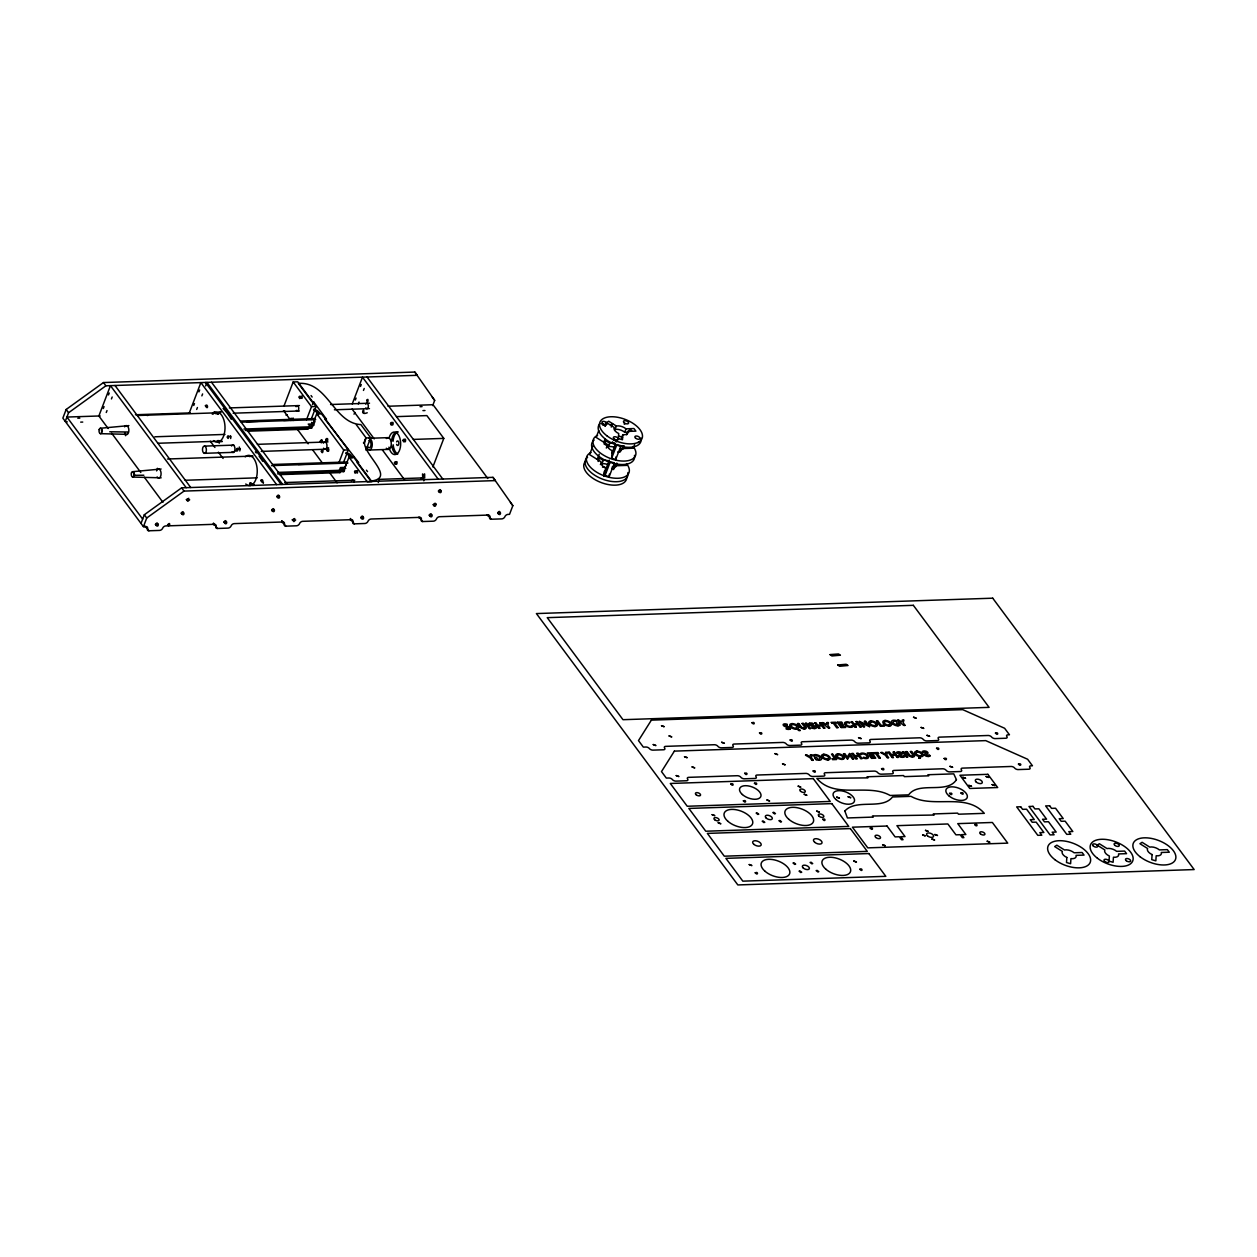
<?xml version="1.0" encoding="UTF-8"?>
<svg xmlns="http://www.w3.org/2000/svg" width="1257" height="1257" viewBox="0 0 1257 1257"><rect width="100%" height="100%" fill="white"/><g stroke="black" fill="none" stroke-linecap="round" stroke-linejoin="round"><path stroke-width="1.5" d="M379.017 479.388L378.263 482.515M423.703 475.193L424.583 473.858L424.709 476.513L422.541 473.952L422.666 476.607L423.562 475.256M238.846 449.377L239.49 448.105M801.73 872.217L799.845 870.865M816.123 870.582L817.961 872.028M818.794 871.651L816.94 870.3M604.036 474.706L604.256 471.328M605.073 475.492L610.321 461.743L614.422 462.922L609.158 476.686L605.073 475.492L605.56 467.887A7.401 3.834 20.9 0 1 601.05 461.822L589.58 454.625L592.864 446.031M609.158 476.686L609.331 474.156M611.64 458.302L616.888 444.538L620.989 445.732L615.726 459.481L611.64 458.302L612.128 450.697A7.401 3.834 20.9 0 1 607.618 444.632L596.148 437.42L598.772 430.554M615.726 459.481L615.899 456.951M606.534 422.635L608.718 421.236L616.37 426.029A7.401 3.834 20.9 0 1 625.986 428.826L633.968 428.543L635.885 431.135L627.903 431.402A7.401 3.834 20.9 0 1 622.796 434.686L622.466 439.761L618.365 438.567L618.695 433.508A7.401 3.834 20.9 0 1 614.186 427.427L606.534 422.635L605.167 426.139M920.391 758.191L919.873 755.74M292.08 420.451L293.07 417.984L293.604 420.498M229.67 436.792L230.282 435.708M756.133 813.075L757.971 814.52M781.524 821.748L779.749 820.381M918.773 758.081L918.993 756.51A4.635 2.404 20.9 0 1 914.766 752.032A4.635 2.404 20.9 0 1 921.632 752.692A4.635 2.404 20.9 0 1 921.381 756.73L920.627 755.708A2.97 1.54 20.9 0 0 921.428 753.886A2.97 1.54 20.9 0 0 918.019 752.189L917.264 751.167M811.959 755.017L811.409 757.688L813.232 760.155M887.316 752.472L886.766 755.143L888.589 757.61M828.457 722.696L827.86 725.368L829.699 727.834M903.814 720.167L903.217 722.822L905.056 725.305M810.388 754.907L809.979 756.745L806.915 755.033M826.87 722.602L826.462 724.441L823.398 722.712M885.745 752.377L885.337 754.216L882.273 752.487M764.822 822.345L763.062 820.931M772.819 812.509L774.658 813.97M812.729 863.575L810.969 862.161M775.49 813.609L773.652 812.226M795.665 864.109L793.89 862.726M810.074 862.428L811.912 863.889M65.27 421.394L68.569 412.736L105.887 385.805L417.245 375.309L414.826 372.056L103.467 382.552L66.165 409.468L62.85 418.141L143.424 526.683L146.001 526.604L148.907 530.784L159.56 530.423A2.718 1.807 -36.6 0 0 162.672 528.176A2.718 1.807 -36.6 0 1 165.783 525.929L214.46 524.295A2.718 1.807 -36.6 0 1 215.905 526.384A2.718 1.807 -36.6 0 0 217.367 528.474L228.004 528.113A2.718 1.807 -36.6 0 0 231.115 525.866A2.718 1.807 -36.6 0 1 234.226 523.619L282.904 521.985A2.718 1.807 -36.6 0 1 284.349 524.075A2.718 1.807 -36.6 0 0 285.81 526.164L296.448 525.803A2.718 1.807 -36.6 0 0 299.559 523.556A2.718 1.807 -36.6 0 1 302.67 521.325L351.347 519.675A2.718 1.807 -36.6 0 1 352.793 521.765A2.718 1.807 -36.6 0 0 354.254 523.855L364.907 523.493A2.718 1.807 -36.6 0 0 368.002 521.262A2.718 1.807 -36.6 0 1 371.114 519.015L419.791 517.365A2.718 1.807 -36.6 0 1 421.252 519.455A2.718 1.807 -36.6 0 0 422.698 521.545L433.351 521.184A2.718 1.807 -36.6 0 0 436.462 518.952A2.718 1.807 -36.6 0 1 439.573 516.706L488.235 515.071A2.718 1.807 -36.6 0 1 489.696 517.146A2.718 1.807 -36.6 0 0 491.141 519.235L501.794 518.89A2.718 1.807 -36.6 0 0 504.905 516.643A2.718 1.807 -36.6 0 1 508.017 514.396L509.525 514.349L512.84 505.675L492.98 477.346L181.621 487.842L144.319 514.757L141.004 523.431M143.424 526.683L146.723 518.025L184.041 491.094L495.384 480.598L492.98 477.346M189.288 412.94L200.869 382.615L276.603 484.636M205.598 385.978L206.949 382.411L282.684 484.432M284.066 405.807L293.18 381.971L297.736 381.814L316.073 406.514L311.092 419.539M306.519 419.697L311.5 406.671L293.18 381.971M312.459 404.691L313.574 401.8L312.05 401.847L298.349 383.401C327.794 381.17 333.655 423.2 360.885 424.599L370.689 437.797L365.96 450.163M335.493 463.22L343.318 462.953L348.299 449.927L321.305 413.569L316.733 413.726L311.217 428.197L309.002 425.212L313.559 425.055M313.244 425.903L315.036 421.205M352.259 403.921L362.487 377.163L438.222 479.2M338.762 463.11L343.727 450.085L316.733 413.726M344.654 468.233L347.058 461.979L272.643 464.477M348.975 457.139L367.295 481.824L371.868 481.682L353.531 456.982L348.975 457.139L343.444 471.611L341.228 468.625L345.785 468.468M364.106 443.25L366.133 437.955L356.328 424.74M432.707 405.587L434.686 400.386L414.826 372.056M432.895 466.944L443.8 438.394L426.877 415.596L396.458 416.633M605.293 426.107L606.612 422.682M597.232 459.418L599.196 454.264M603.8 442.228L605.104 438.787M598.096 461.46L599.4 458.019M604.664 444.271L605.968 440.83M611.232 427.066L612.536 423.625L610.368 425.023M606.314 448.058L607.618 444.632M601.914 463.864L603.234 460.423A7.401 3.834 20.9 0 1 608.797 460.973M603.894 443.784L608.482 446.659L609.802 443.234A7.401 3.834 20.9 0 1 615.364 443.768M616.37 426.029L615.05 429.47A7.401 3.834 20.9 0 1 624.682 432.251L627.872 432.157M604.083 473.873L609.331 460.109M611.97 453.227L615.254 444.632M616.401 441.914L617.14 439.981M603.926 476.403L605.23 472.962M621.477 438.127L622.796 434.686M624.682 432.251L625.986 428.826M613.463 469.238L614.783 465.797L626.756 465.389M620.031 452.033L621.335 448.608L633.324 448.199L634.628 444.758M626.599 434.843L627.903 431.402M615.537 466.52L616.841 463.079M622.105 449.315L623.409 445.874M628.673 432.125L629.977 428.684L631.894 431.261M758.788 814.206L756.965 812.792M762.182 821.214L764.02 822.659M134.625 475.052L134.169 473.355L134.2 475.319L143.832 475.225M778.869 820.648L780.707 822.109M792.994 863.009L794.848 864.47M799.043 871.148L800.882 872.609M77.793 418.22L79.819 418.141M80.699 422.132L82.742 422.069M283.124 411.29L284.663 410.772M286.046 415.203L287.256 414.653M420.027 406.671L422.053 406.608M422.933 410.599L424.976 410.52M109.233 393.017L108.495 394.949M194.474 403.544L193.735 405.477M197.428 407.519L196.689 409.452M361.262 384.516L360.523 386.449M364.216 388.492L363.477 390.424M809.257 723.341L809.995 723.042A4.195 2.168 20.9 0 1 810.576 722.995A4.352 2.263 20.9 0 1 813.122 723.451M1097.204 845.144L1099.356 843.761L1107.008 848.554A7.401 3.834 20.9 0 1 1116.64 851.35L1124.622 851.068L1126.539 853.66L1118.557 853.927A7.401 3.834 20.9 0 1 1113.435 857.211L1113.105 862.286L1109.051 861.108L1109.35 856.033A7.401 3.834 20.9 0 1 1104.84 849.952L1097.251 845.191M239.804 450.949L240.276 448.796M112.187 396.992L111.449 398.925M104.048 406.592L103.31 408.525M107.002 410.568L106.264 412.5M199.659 389.969L198.92 391.901M202.613 393.944L201.874 395.876M356.077 398.092L355.338 400.025M359.031 402.067L358.292 404M311.06 395.562L312.129 397.023M363.619 412.862C364.939 405.32 358.779 416.146 367.248 412.783M366.447 470.181L367.531 471.642M363.43 442.873L364.467 442.275M230.644 438.552L231.068 436.352M355.103 412.5L354.003 414.166M786.096 728.934A3.96 2.058 20.9 0 0 788.893 729.39L790.056 729.201M146.975 415.438L147.965 415.454M100.293 428.276L128.905 425.604M132.519 471.689L161.132 469.018M814.74 728.573L815.856 728.337A2.514 1.304 20.9 0 0 816.139 726.955A2.545 1.32 20.9 0 0 815.793 726.609A2.31 1.194 20.9 0 0 815.212 726.169L810.561 724.362L811.833 723.953A6.128 3.174 20.9 0 1 812.949 724.252L813.059 724.268M229.324 407.928L299.433 405.571M330.575 404.518L369.527 403.198M311.5 406.671L316.073 406.514M100.199 415.941L66.92 417.057L142.654 519.094M135.442 414.747L190.263 412.909M388.004 406.247L433.037 404.723L487.795 478.508M137.249 415.517L220.776 412.673A14.236 7.683 88.1 0 0 217.775 414.072M233.158 413.207L299.37 410.976M334.409 409.798L369.464 408.619M240.417 421.064L314.816 418.55L315.633 419.634L241.234 422.148M246.482 421.724L258.219 421.331M283.673 420.467L295.426 420.074M308.185 424.128L312.757 423.97M243.889 429.046L312.412 426.736M246.623 430.114L272.078 429.265M277.954 429.061L307.321 428.071M245.288 430.413L311.862 428.181M247.425 431.214L308.122 429.156M154.831 436.792L225.003 434.419M157.958 443.265L222.033 441.113A14.236 7.683 88.1 0 1 219.708 440.61M370.689 437.797L366.133 437.955C355.558 449.99 399.239 477.739 370.862 481.085L357.161 462.639L358.685 462.592L324.935 419.225L326.459 419.162L313.574 401.8M387.847 437.656L368.835 438.3A5.876 3.174 88.1 0 1 372.166 442.951A5.876 3.174 88.1 0 1 370.391 449.629A5.876 3.174 88.1 0 1 366.463 447.241M204.482 446.109L233.881 445.119M257.402 444.334L327.967 441.945M413.364 439.416L443.8 438.394M231.979 451.907A3.708 1.995 88.1 0 0 234.619 450.98L236.316 450.917M326.631 447.885L328.627 447.806M204.404 453.321A3.614 1.948 88.1 0 0 206.148 448.12A3.614 1.948 88.1 0 0 202.77 447.712A3.614 1.948 88.1 0 0 204.404 453.321L233.802 452.331M261.252 451.404L327.888 449.158M343.727 450.085L348.299 449.927M369.354 450.037L388.366 449.393M167.542 459.009L253.018 456.087A14.236 7.683 88.1 0 0 251.447 456.511M621.021 445.968L624.21 445.858M619.701 449.393L622.906 449.299M298.286 464.477L311.987 464.022M271.496 465.64L347.859 463.063L347.058 461.979M344.984 467.384L340.411 467.541L338.903 471.516L339.704 472.601M278.064 472.396L344.638 470.149M278.85 473.543L286.69 473.276M292.567 473.072L323.882 472.019M331.722 471.752L339.547 471.501M277.514 473.842L344.088 471.595M279.667 474.627L340.348 472.585M185.109 480.268L257.229 477.833M613.133 466.598L616.339 466.488M263.294 483.207L263.2 483.207A21.463 11.58 88.1 0 0 263.467 482.484M284.726 482.562L354.82 480.19M378.184 479.404L424.913 477.833M797.551 723.513L798.588 723.482M802.155 723.356L803.192 723.325M805.47 723.246L806.475 723.215M814.756 722.932L815.762 722.901M819.721 722.759L820.727 722.728M822.062 722.681L823.162 722.649M826.996 722.524L828.269 722.508M831.003 722.382L835.748 722.225M837.288 722.178L841.719 722.021M852.12 721.675L851.115 721.707L854.823 726.986M856.08 721.534L857.07 721.502M859.411 721.345L866.749 724.613L864.376 721.408M864.47 721.251L865.476 721.219M876.553 720.842L877.559 720.811M897.419 720.151L898.519 720.104M831.694 723.309L833.36 723.262L836.581 727.614M836.439 723.152L834.774 723.215L838.01 727.567M842.41 722.948L839.189 723.058L840.132 724.331L842.818 724.236M896.414 722.979L898.504 722.916M843.51 725.179L840.823 725.273L841.829 726.625L845.05 726.515M897.089 723.891L898.441 724.519A4.132 2.137 20.9 0 1 897.042 724.77A2.938 1.524 20.9 0 1 893.193 722.319A2.938 1.524 20.9 0 1 896.602 721.565M883.875 725.21L881.094 725.305L877.873 720.952M809.492 728.667L810.514 728.636M818.778 728.353L819.8 728.322M823.744 728.196L824.749 728.164M828.599 728.023L829.589 727.992M836.895 727.756L837.9 727.709M841.326 727.599L845.741 727.457M855.137 727.127L856.143 727.096M860.102 726.97L861.108 726.939M863.496 726.845L864.486 726.813M869.561 726.719L862.098 723.325L864.58 726.672M880.591 726.279L884.567 726.137M903.956 725.493L904.946 725.462M799.091 730.6L800.253 730.553M849.512 753.446L847.249 757.028L844.877 753.823M805.564 755.001L806.695 754.97M810.514 754.828L811.786 754.828M832.48 754.09L831.49 754.121L834.617 758.631L831.835 758.725M843.557 753.729L844.563 753.681M851.963 753.446L852.969 753.399M856.913 753.273L857.934 753.242M867.33 752.927L871.745 752.77M873.285 752.723L878.03 752.566M880.921 752.456L882.053 752.424M885.871 752.299L887.143 752.283M888.322 752.22L889.312 752.173M893.271 752.047L894.277 752.016M902.557 751.733L903.563 751.702M905.857 751.623L906.878 751.592M910.461 751.466L911.482 751.435M868.021 753.854L871.227 753.744L872.169 755.017L869.498 755.111L869.875 755.897M873.976 753.65L875.642 753.587L878.863 757.94M878.722 753.493L877.072 753.54L880.293 757.892M814.599 757.5L816.689 757.437M870.19 756.038L872.877 755.96L873.882 757.311L870.661 757.421M817.349 758.332L817.019 759.024A4.132 2.137 20.9 0 0 818.668 759.165A2.938 1.524 20.9 0 0 818.794 756.588A2.938 1.524 20.9 0 0 814.442 756.086M812.148 760.344L813.138 760.312M832.527 759.652L836.518 759.527M847.642 759.228L849.826 755.504L852.293 758.835M852.607 758.977L853.597 758.945M855.986 758.867L856.991 758.835M860.951 758.694L861.956 758.662M871.352 758.348L875.768 758.191L872.059 752.912M879.193 758.081L880.199 758.05M887.505 757.798L888.495 757.767M892.344 757.641L893.35 757.61M897.294 757.468L898.315 757.437L894.591 752.157M906.58 757.154L907.601 757.123M920.281 758.27L918.993 758.301M928.263 756.51L926.865 756.353A2.514 1.304 20.9 0 1 924.351 754.656M109.752 431.78L128.245 432.015M100.387 433.665L127.036 434.341M132.614 477.079L161.147 477.817M787.212 725.132L787.243 725.148A6.128 3.174 20.9 0 0 786.018 724.818L784.745 725.226L789.412 727.049A2.31 1.194 20.9 0 1 789.993 727.473A2.514 1.304 20.9 0 1 790.04 729.186M923.455 752.299L922.497 751.78M897.687 753.179L896.681 752.644M903.626 719.962L902.353 719.978L901.803 721.895L898.755 720.167M929.174 755.048L930.149 755.63M903.374 755.928L904.349 756.494M618.538 436.038L622.624 437.216M812.069 727.269L812.116 727.284A5.908 3.064 20.9 0 0 813.279 727.599L814.662 727.175L810.246 725.399A2.325 1.21 20.9 0 1 809.524 724.88A2.577 1.336 20.9 0 1 809.257 723.246M786.269 728.133L786.316 728.149A5.908 3.064 20.9 0 0 787.479 728.479L788.862 728.039L784.447 726.279A2.325 1.21 20.9 0 1 783.708 725.76A2.577 1.336 20.9 0 1 783.425 725.43A2.388 1.241 20.9 0 1 783.441 724.205L784.195 723.922A4.195 2.168 20.9 0 1 784.761 723.859A4.352 2.263 20.9 0 1 787.322 724.315M851.822 725.823L852.859 726.31M860.197 754.043L861.218 754.514M813.122 755.63L814.175 756.117M880.921 752.692L885.352 755.19L887.175 757.657M897.404 720.371L903.642 725.352M822.047 722.916L828.284 727.882M798.871 730.521L795.807 728.164A2.97 1.54 20.9 0 0 796.624 726.326A2.97 1.54 20.9 0 0 793.198 724.629L792.444 723.623M601.396 423.672L603.941 425.275M605.214 440.343L609.802 443.234M598.646 457.548L603.234 460.423M800.316 730.364L797.755 728.84A4.761 2.467 20.9 0 0 798.195 726.483A4.635 2.404 20.9 0 0 792.397 723.623A4.635 2.404 20.9 0 0 790.056 726.295A4.635 2.404 20.9 0 0 795.807 729.201L795.053 728.18A2.97 1.54 20.9 0 1 791.611 726.499A2.97 1.54 20.9 0 1 792.413 724.66L791.674 723.639M805.533 755.221L809.995 757.735L811.818 760.202M898.802 723.058L900.279 725.038A6.018 3.111 20.9 0 1 897.938 725.713M916.51 751.199L917.264 752.22A2.97 1.54 20.9 0 0 916.432 754.043A2.97 1.54 20.9 0 0 919.857 755.74M911.796 751.576L914.2 754.797A3.551 1.838 20.9 0 1 913.132 757.013L912.362 755.976A1.917 0.99 20.9 0 0 912.692 754.797L910.367 751.623M885.619 720.481L886.389 721.502A2.97 1.54 20.9 0 1 889.705 723.184A2.97 1.54 20.9 0 1 888.982 725.006L889.736 726.027M884.849 720.497L885.604 721.502A2.97 1.54 20.9 0 0 884.708 723.356A2.97 1.54 20.9 0 0 888.228 725.053L888.982 726.059M907.193 751.733L909.549 754.907A1.917 0.99 20.9 0 0 911.608 756.038L912.362 757.028A3.551 1.838 20.9 0 1 908.135 755.001L905.747 751.78M903.877 751.843L907.695 756.965M902.463 751.89L906.266 757.013M876.459 720.999L880.261 726.137M871.352 720.952L872.107 721.974A2.97 1.54 20.9 0 1 875.532 723.671A2.97 1.54 20.9 0 1 874.715 725.509L875.469 726.515M870.582 720.984L871.337 722.005A2.97 1.54 20.9 0 0 870.52 723.843A2.97 1.54 20.9 0 0 873.945 725.525L874.715 726.546M893.177 752.205L894.701 754.247L891.15 754.373L889.626 752.315M896.979 757.327L895.393 755.19L891.857 755.316L893.444 757.452M865.79 721.361L869.655 726.577M888.212 752.362L892.03 757.5M859.301 721.487L863.182 726.719M857.384 721.644L861.202 726.782M855.986 721.691L857.51 723.749L853.959 723.859L852.435 721.817M859.788 726.829L858.201 724.692L854.666 724.802L856.253 726.939M837.193 722.319L840.996 727.457M858.248 753.383L862.051 758.505M856.818 753.43L858.342 755.473L854.807 755.598L853.283 753.54M860.621 758.552L859.034 756.415L855.498 756.541L857.085 758.678M851.869 753.587L855.671 758.725M849.826 753.572L853.692 758.788M821.041 722.869L824.843 728.007M843.463 753.87L847.344 759.087M819.627 722.916L821.151 724.975L817.616 725.085L816.092 723.042M823.429 728.054L821.842 725.918L818.307 726.027L819.894 728.164M838.356 753.823L839.11 754.844A2.97 1.54 20.9 0 1 842.52 756.541A2.97 1.54 20.9 0 1 841.734 758.38L842.473 759.385M837.602 753.854L838.356 754.876A2.97 1.54 20.9 0 0 837.523 756.714A2.97 1.54 20.9 0 0 840.949 758.395L841.719 759.417M814.662 723.089L818.464 728.212M832.794 754.231L836.612 759.369M806.79 723.356L810.608 728.479M805.376 723.404L809.178 728.526M803.506 723.466L805.894 726.687A3.551 1.838 20.9 0 1 804.496 728.919A3.551 1.838 20.9 0 1 799.923 726.892M802.06 723.513L804.417 726.687A1.917 0.99 20.9 0 1 804.087 727.897L804.826 728.887M824.073 754.31L824.828 755.316A2.97 1.54 20.9 0 1 828.347 757.013A2.97 1.54 20.9 0 1 827.452 758.867L828.206 759.872M823.319 754.341L824.089 755.363A2.97 1.54 20.9 0 0 823.351 757.185A2.97 1.54 20.9 0 0 826.666 758.867L827.436 759.888M804.056 728.919L803.302 727.897A1.917 0.99 20.9 0 1 801.18 726.782M798.902 723.623L801.243 726.782M797.457 723.671L799.845 726.892M814.505 757.657L815.982 759.637M432.267 397.133L434.686 400.386M510.421 502.423L512.84 505.675M488.077 514.977L489.696 517.146M491.141 519.235L488.737 515.983A2.718 1.807 -36.6 0 1 487.135 514.694M367.044 377.006L442.778 479.043M352.07 409.059L374.209 438.882M382.364 449.88L404.503 479.703M419.634 517.287L421.252 519.455M422.698 521.545L420.278 518.293A2.718 1.807 -36.6 0 1 418.707 517.193M314.061 409.028L318.367 414.826M346.288 452.441L350.593 458.239M311.579 422.399L313.684 425.227M306.677 428.103L307.478 429.187M283.831 411.039L290.776 420.404M297.72 429.768L308.154 443.8M312.789 450.053L322.043 462.529M329.004 471.894L337.096 482.814M354.254 523.855L350.389 518.513A2.718 1.807 -36.6 0 0 351.834 520.602M211.522 382.254L287.256 484.291M205.441 382.458L281.175 484.495M281.929 520.822L285.81 526.164M210.265 441.191L214.916 447.476M218.419 452.19L223.086 458.459M115.016 385.506L190.75 487.543M213.486 523.132L217.367 528.474M186.177 487.685L110.443 385.663L98.863 415.988L108.181 428.543M103.467 382.552L105.887 385.805M181.621 487.842L184.041 491.094M111.684 433.256L140.815 472.491M144.304 477.204L162.954 502.329M66.165 409.468L68.569 412.736M144.319 514.757L146.723 518.025M290.933 420.467L291.105 418.188L292.221 419.131M898.032 725.855A4.714 2.451 20.9 0 1 891.449 722.131A4.714 2.451 20.9 0 1 897.011 720.827M853.032 726.53A4.604 2.388 20.9 0 1 847.564 726.625A4.604 2.388 20.9 0 1 844.657 722.775A4.604 2.388 20.9 0 1 849.952 722.445M851.555 725.839A3.017 1.571 20.9 0 1 847.941 725.823A3.017 1.571 20.9 0 1 846.118 723.309A3.017 1.571 20.9 0 1 849.559 723.105M814.709 728.526A3.96 2.058 20.9 0 1 811.896 728.07M930.227 755.834A3.96 2.058 20.9 0 1 928.232 756.463M924.414 754.703A2.31 1.194 20.9 0 1 924.351 754.263L926.346 752.566L924.351 751.922A6.128 3.174 20.9 0 0 923.706 752.267M922.371 751.529A4.352 2.263 20.9 0 1 924.162 750.932A4.195 2.168 20.9 0 1 924.775 750.948L925.906 751.167A2.388 1.241 20.9 0 1 927.697 752.33A2.577 1.336 20.9 0 1 927.902 752.66A2.325 1.21 20.9 0 1 927.965 753.194L926.11 754.844L928.247 755.488A5.908 3.064 20.9 0 0 928.892 755.111M904.427 756.698A3.96 2.058 20.9 0 1 902.432 757.327L901.065 757.233A2.514 1.304 20.9 0 1 898.551 755.52A2.31 1.194 20.9 0 1 898.551 755.127L900.546 753.509L898.645 752.754A6.128 3.174 20.9 0 0 897.891 753.147M896.571 752.393A4.352 2.263 20.9 0 1 898.362 751.812A4.195 2.168 20.9 0 1 898.975 751.812L900.091 752.032A2.388 1.241 20.9 0 1 901.898 753.194A2.577 1.336 20.9 0 1 902.086 753.524A2.325 1.21 20.9 0 1 902.149 754.074L900.311 755.708L902.447 756.353A5.908 3.064 20.9 0 0 903.092 755.976M860.102 753.87A4.604 2.388 20.9 0 1 865.617 753.839A4.604 2.388 20.9 0 1 868.43 757.688A4.604 2.388 20.9 0 1 863.072 757.94M861.438 754.467A3.017 1.571 20.9 0 1 865.005 754.436A3.017 1.571 20.9 0 1 866.906 756.95A3.017 1.571 20.9 0 1 863.496 757.201M812.996 755.426A4.714 2.451 20.9 0 1 820.192 756.305A4.714 2.451 20.9 0 1 819.297 760.265M819.203 760.139A6.018 3.111 20.9 0 1 816.186 759.762M146.503 527.516A2.718 1.807 -36.6 0 1 144.901 526.023M283.391 522.912A2.718 1.807 -36.6 0 1 281.867 521.011M214.947 525.222A2.718 1.807 -36.6 0 1 213.376 523.525M146.001 526.604A2.718 1.807 -36.6 0 1 147.462 528.694A2.718 1.807 -36.6 0 0 148.907 530.784M67.234 421.928A2.718 1.807 -36.6 0 1 66.967 421.645M323.442 443.171A3.708 1.995 88.1 0 1 326.301 442.983A3.708 1.995 88.1 0 1 326.443 448.309A3.708 1.995 88.1 0 1 323.568 448.168M296.086 406.718A2.718 1.461 88.1 0 1 298.145 406.231A2.718 1.461 88.1 0 1 298.443 410.096A2.718 1.461 88.1 0 1 296.353 410.348M351.473 481.038A2.891 1.556 88.1 0 1 354.128 481.981M388.994 438.284A11.297 6.096 88.1 0 1 398.359 434.781A11.297 6.096 88.1 0 1 398.249 452.614A11.297 6.096 88.1 0 1 388.932 447.146M397.778 454.044A11.297 6.096 88.1 0 1 393.142 444.742M393.08 441.27A11.297 6.096 88.1 0 1 398.013 431.968M365.74 404.173A2.718 1.461 88.1 0 1 367.845 404.047A2.718 1.461 88.1 0 1 367.94 407.928A2.718 1.461 88.1 0 1 365.834 407.834M421.064 478.681A2.891 1.556 88.1 0 1 422.808 477.959A2.891 1.556 88.1 0 1 423.829 480.818M253.348 484.856A15.131 8.171 88.1 0 1 251.164 483.128M221.923 441.757A15.131 8.171 88.1 0 1 220.352 440.971M218.357 413.93A15.131 8.171 88.1 0 1 220.604 412.155M215.591 413.694A2.718 1.461 88.1 0 1 214.507 411.746M253.458 485.406A15.131 8.171 88.1 0 1 249.64 483.175M249.766 456.684A15.131 8.171 88.1 0 1 250.52 456.087M245.209 456.841A15.131 8.171 88.1 0 1 257.245 470.558A15.131 8.171 88.1 0 1 245.759 484.008M220.399 441.82A15.131 8.171 88.1 0 1 218.09 440.437M216.833 413.993A15.131 8.171 88.1 0 1 220.745 411.777M212.276 414.15A15.131 8.171 88.1 0 1 224.987 426.39A15.131 8.171 88.1 0 1 213.533 440.594M231.539 446.031A3.708 1.995 88.1 0 1 234.242 446.015A3.708 1.995 88.1 0 1 234.619 450.98M239.286 446.989A3.708 1.995 88.1 0 1 239.506 449.22M124.647 426.846A4.525 2.435 88.1 0 1 128.151 427.066A4.525 2.435 88.1 0 1 128.088 433.539A4.525 2.435 88.1 0 1 124.584 432.927M156.591 470.904A4.525 2.435 88.1 0 1 160.032 469.914A4.525 2.435 88.1 0 1 160.613 476.356A4.525 2.435 88.1 0 1 157.141 476.937M396.866 454.343A11.297 6.096 88.1 0 1 391.76 445.936M391.555 441.333A11.297 6.096 88.1 0 1 397.746 431.937M396.599 441.851A2.263 1.226 88.1 0 1 398.422 441.584A2.263 1.226 88.1 0 1 398.422 444.962A2.263 1.226 88.1 0 1 396.599 444.381M386.339 438.52A5.876 3.174 88.1 0 1 390.487 439.856A5.876 3.174 88.1 0 1 390.487 447.618A5.876 3.174 88.1 0 1 386.308 448.215M219.315 443.171A72.293 38.998 88.1 0 1 217.43 440.908M213.36 413.946A21.463 11.58 88.1 0 1 214.256 411.903M223.102 408.509A72.293 38.998 88.1 0 1 231.304 419.257M125.559 435.692A14.236 7.683 88.1 0 1 124.977 432.817M313.653 409.829A14.016 7.558 88.1 0 1 318.555 413.914M313.559 409.876A14.016 7.558 88.1 0 1 320.079 413.852M368.93 440.563A3.614 1.948 88.1 0 1 370.956 445.402A3.614 1.948 88.1 0 1 367.845 446.848M250.583 485.485A72.293 38.998 88.1 0 1 249.656 484.322M252.107 485.422A72.293 38.998 88.1 0 1 250.269 483.081M255.328 451.939A72.293 38.998 88.1 0 1 256.302 452.944M259.146 456.244A72.293 38.998 88.1 0 1 262.697 461.303M254.26 484.526A14.236 7.683 88.1 0 1 250.52 483.049M157.204 469.254A14.236 7.683 88.1 0 1 157.345 468.295M345.879 453.243A14.016 7.558 88.1 0 1 351.159 458.067M346.319 453.196A14.016 7.558 88.1 0 1 352.683 458.004M641.054 438.127A22.595 11.706 20.9 0 1 616.637 445.104A22.595 11.706 20.9 0 1 599.825 423.688M615.302 443.391A2.718 1.398 20.9 0 1 612.316 441.835M614.092 440.201A2.718 1.398 20.9 0 1 615.411 440.61M638.666 442.024A2.718 1.398 20.9 0 1 637.912 442.605M624.195 424.128A2.718 1.398 20.9 0 1 624.713 424.238M602.794 424.866A2.718 1.398 20.9 0 1 604.57 425.542M634.486 455.333A22.595 11.706 20.9 0 1 609.048 461.932A22.595 11.706 20.9 0 1 594.137 440.044M633.104 446.424A22.595 11.706 20.9 0 1 627.369 460.8A22.595 11.706 20.9 0 1 598.992 451.923A22.595 11.706 20.9 0 1 597.609 435.315M621.335 448.608A7.401 3.834 20.9 0 1 617.721 451.954M608.482 446.659A7.401 3.834 20.9 0 1 615.192 447.665M627.919 472.522A22.595 11.706 20.9 0 1 602.48 479.121A22.595 11.706 20.9 0 1 587.569 457.249M626.536 463.629A22.595 11.706 20.9 0 1 620.801 478.006A22.595 11.706 20.9 0 1 592.424 469.128A22.595 11.706 20.9 0 1 591.041 452.52M605.89 471.972A7.401 3.834 20.9 0 1 605.183 471.721M600.375 464.54A7.401 3.834 20.9 0 1 607.901 464.556M612.065 467.133A7.401 3.834 20.9 0 1 613.542 469.584M614.783 465.797A7.401 3.834 20.9 0 1 611.593 469.128M626.615 475.963A22.595 11.706 20.9 0 1 601.176 482.562A22.595 11.706 20.9 0 1 586.265 460.69M604.586 475.413A7.401 3.834 20.9 0 1 603.863 475.162M602.512 467.133A7.401 3.834 20.9 0 1 607.304 468.295M227.328 437.075C228.915 441.82 228.868 432.377 227.328 437.075M101.471 430.805C102.65 434.042 102.555 427.757 101.487 430.711M236.52 449.425C237.919 454.421 238.814 445.308 236.536 449.283M155.428 524.452C158.052 527.406 158.508 520.021 155.444 524.358M156.151 525.426C158.681 528.443 159.388 520.885 156.167 525.316M167.558 525.033C170.088 528.05 170.748 520.508 167.574 524.923M181.212 513.186C183.993 516.108 184.072 508.661 181.212 513.186M181.888 514.097C184.622 517.004 184.748 509.745 181.904 513.987M186.397 499.61L189.65 499.799L187.812 501.307L187.026 500.396L188.786 498.322L186.397 499.61M223.872 522.142C226.763 525.002 226.669 517.633 223.872 522.142M224.594 523.116C227.187 526.102 227.69 518.622 224.61 523.006M271.638 510.138C274.262 513.092 274.686 505.691 271.638 510.028M272.313 511.049C275.142 513.94 275.157 506.54 272.313 511.049M276.823 496.562C279.478 499.485 279.792 492.178 276.823 496.452M277.498 497.473C280.264 500.412 280.421 492.917 277.498 497.473M292.315 519.848L295.631 519.989L293.887 521.608L293.085 520.602L294.719 518.56L292.315 519.848M360.775 517.538C363.54 520.461 363.666 513.013 360.775 517.538M361.482 518.497C364.341 521.404 364.263 514.003 361.482 518.497M429.218 515.229C431.842 518.183 432.298 510.798 429.234 515.119M429.925 516.187C432.549 519.141 433.225 511.63 429.941 516.093M433.241 504.685C436.148 510.043 437.357 499.705 433.241 504.685M438.426 491.11C441.081 494.048 441.443 486.695 438.442 491M439.102 492.021C441.851 494.897 442.134 487.543 439.117 491.911M497.662 512.919C500.553 515.779 500.459 508.394 497.662 512.919M498.385 513.893C501.103 516.863 501.307 509.305 498.385 513.893M205.394 405.822C208.395 411.259 208.096 402.696 205.41 405.681M260.78 480.457C263.907 486.019 263.31 476.984 260.78 480.457M299.166 397.071C300.093 401.439 300.486 395.232 301.963 396.096C302.843 402.397 299.952 393.551 299.166 397.071M320.331 441.128C321.541 446.172 322.483 437.075 320.331 441.128M320.975 441.113C322.311 446.141 323.033 436.776 320.975 441.113M321.336 451.247C322.876 456.134 324.117 446.455 321.336 451.247M325.752 439.699C327.213 444.727 327.621 435.331 325.752 439.699M326.396 439.667C327.637 444.695 328.58 435.488 326.396 439.667M326.773 449.817C328.108 454.531 327.778 447.099 328.8 449.158C328.564 455.254 327.417 446.125 326.773 449.817M354.568 471.689C355.511 476.183 355.888 469.568 357.412 470.809C358.072 477.079 355.354 468.091 354.568 471.689M366.745 400.386C367.861 405.398 368.992 396.521 366.745 400.386M390.534 423.499C391.681 428.511 392.812 419.539 390.55 423.358M391.823 423.468C393.095 428.496 393.96 419.272 391.823 423.468M394.478 462.717C395.672 467.761 396.678 458.648 394.478 462.717M395.766 462.67C396.945 467.714 397.966 458.601 395.766 462.67M403.026 440.327C404.298 445.355 405.163 436.148 403.026 440.327M404.314 440.28C405.618 445.339 406.341 436.069 404.314 440.28M968.754 785.389L971.488 786.285L968.754 785.389M986.132 776.559L988.882 777.455L986.148 776.496M1066.832 857.463L1066.502 862.522L1070.603 863.716L1070.933 858.641A7.401 3.834 20.9 0 0 1076.055 855.357L1084.037 855.09L1082.12 852.513L1074.122 852.78A7.401 3.834 20.9 0 0 1064.506 849.983L1056.854 845.191L1054.67 846.589L1062.322 851.382A7.401 3.834 20.9 0 0 1066.832 857.463M1152.088 854.587L1151.758 859.647L1155.843 860.841L1156.173 855.766A7.401 3.834 20.9 0 0 1161.295 852.482L1169.277 852.215L1167.36 849.638L1159.378 849.905A7.401 3.834 20.9 0 0 1149.746 847.108L1142.094 842.316L1139.926 843.714L1147.578 848.506A7.401 3.834 20.9 0 0 1152.088 854.587M653.231 744.631L655.95 745.574L653.279 744.474M661.512 725.76L664.246 726.719L661.543 725.682M669.085 735.973L671.819 736.916L669.117 735.895M676.219 775.616L678.953 776.559L676.25 775.538M684.515 756.745L687.249 757.704L684.546 756.683M692.088 766.959L694.822 767.917L692.12 766.88M712.138 814.693L714.856 815.652L712.153 814.63M721.675 742.321L724.393 743.28L721.691 742.243M718.171 822.832L720.905 823.791L718.234 822.691M730.883 784.022C733.35 787.652 734.387 782.31 730.883 784.022M744.663 773.306C746.941 776.889 748.559 771.719 744.663 773.306M743.374 800.85C745.92 804.496 746.799 799.106 743.374 800.85M751.937 722.712C754.577 726.31 755.52 720.984 751.937 722.712M754.451 783.237C757.075 786.882 757.908 781.461 754.451 783.237M749.203 864.627L751.922 865.586L749.251 864.486M759.511 732.925C761.663 736.508 763.455 731.354 759.511 732.925M755.237 872.767C757.861 876.412 758.694 870.991 755.237 872.767M766.943 800.049L769.661 801.008L767.006 799.908M774.941 753.697L777.674 754.656L775.003 753.556M782.514 763.91L785.248 764.869L782.577 763.753M790.119 740.012C792.978 743.657 793.261 738.173 790.119 740.012M798.179 786.206L800.898 787.165L798.195 786.128M804.213 794.345L806.947 795.304L804.276 794.204M813.122 770.997C815.636 774.626 816.579 769.268 813.122 770.997M816.704 811.174L819.423 812.132L816.72 811.095M830.044 654.646L831.945 655.965L840.399 655.196L838.498 653.97L830.06 654.567M822.754 819.313C825.268 822.958 826.21 817.584 822.754 819.313M837.696 664.969L839.597 666.273L848.051 665.503L846.15 664.277L837.696 664.969M836.722 797.189L839.44 798.148L836.738 797.111M848.129 796.812L850.848 797.755L848.145 796.734M858.562 737.702L861.281 738.66L858.578 737.623M853.77 861.108L856.488 862.066L853.817 860.966M859.819 869.247C862.585 872.892 862.931 867.424 859.819 869.247M870.237 828.143C872.861 831.773 873.694 826.399 870.237 828.143M881.566 768.687C884.19 772.285 885.132 766.959 881.566 768.687M882.603 844.814L885.321 845.772L882.665 844.673M913.556 717.276L916.274 718.218L913.572 717.197M921.13 727.473L923.848 728.432L921.145 727.394M927.006 735.392L929.724 736.351L927.069 735.251M922.638 834.947L925.356 835.905L922.654 834.868M925.498 830.406L928.216 831.364L925.513 830.327M936.559 748.261C939.12 751.875 940.079 746.532 936.559 748.261M931.94 839.079L934.674 840.037L931.971 839.016M934.815 834.538L937.533 835.496L934.831 834.459M944.133 758.458C946.411 762.041 948.029 756.871 944.133 758.458M950.009 766.377L952.727 767.336L950.025 766.314M949.554 793.387C951.848 796.985 953.419 791.769 949.554 793.387M960.961 793.01C963.852 796.639 964.04 791.156 960.961 793.01M974.803 824.623C977.066 828.237 978.543 822.989 974.803 824.623M987.169 841.294L989.903 842.253L987.232 841.153M995.45 733.082C998.058 736.712 998.938 731.323 995.45 733.082M1018.453 764.067C1020.684 767.65 1022.412 762.528 1018.453 764.067M844.83 811.016L847.422 817.961L873.285 817.081L872.468 815.997L934.124 815.039L933.307 813.955L957.645 813.122L958.462 814.206L984.31 813.342C965.785 792.13 933.432 809.021 911.011 796.341L892.517 796.969C882.147 810.419 856.394 798.258 844.83 811.016M956.436 779.701C946.914 794.565 918.726 780.864 908.654 794.848L890.16 795.477C867.739 782.797 835.402 799.688 816.861 778.476L867.864 777.863L867.063 776.779L903.563 775.553L904.364 776.637L928.703 775.82L927.902 774.736L953.749 773.856L956.436 779.701M962.783 777.313L965.517 778.256L962.783 777.313M992.119 784.572L994.837 785.515L992.119 784.572M433.932 505.487L435.865 504.088L433.869 505.471M651.377 720.135L638.493 740.593L643.333 747.114L645.909 747.019A2.718 1.398 20.9 0 1 649.413 748.575A2.718 1.398 20.9 0 0 652.902 750.13L663.539 749.769A2.718 1.398 20.9 0 0 664.623 748.072A2.718 1.398 20.9 0 1 665.691 746.359L714.369 744.725A2.718 1.398 20.9 0 1 717.857 746.265A2.718 1.398 20.9 0 0 721.345 747.821L731.998 747.459A2.718 1.398 20.9 0 0 733.067 745.762A2.718 1.398 20.9 0 1 734.135 744.05L782.812 742.416A2.718 1.398 20.9 0 1 786.301 743.971A2.718 1.398 20.9 0 0 789.789 745.511L800.442 745.15A2.718 1.398 20.9 0 0 801.51 743.453A2.718 1.398 20.9 0 1 802.579 741.74L851.256 740.106A2.718 1.398 20.9 0 1 854.744 741.661A2.718 1.398 20.9 0 0 858.232 743.201L868.886 742.856A2.718 1.398 20.9 0 0 869.954 741.143A2.718 1.398 20.9 0 1 871.022 739.446L919.7 737.796A2.718 1.398 20.9 0 1 923.188 739.352A2.718 1.398 20.9 0 0 926.676 740.907L937.329 740.546A2.718 1.398 20.9 0 0 938.398 738.833A2.718 1.398 20.9 0 1 939.482 737.136L988.143 735.486A2.718 1.398 20.9 0 1 991.632 737.042A2.718 1.398 20.9 0 0 995.135 738.597L1005.773 738.236A2.718 1.398 20.9 0 0 1006.857 736.523A2.718 1.398 20.9 0 1 1007.925 734.826L1009.45 734.779L1004.61 728.259L962.721 709.639L651.377 720.135M674.38 751.12L661.496 771.594L666.336 778.099L668.913 778.004A2.718 1.398 20.9 0 1 672.401 779.56A2.718 1.398 20.9 0 0 675.905 781.116L686.542 780.754A2.718 1.398 20.9 0 0 687.61 779.057A2.718 1.398 20.9 0 1 688.695 777.345L737.356 775.71A2.718 1.398 20.9 0 1 740.86 777.25A2.718 1.398 20.9 0 0 744.348 778.806L754.986 778.444A2.718 1.398 20.9 0 0 756.07 776.747A2.718 1.398 20.9 0 1 757.138 775.035L805.816 773.401A2.718 1.398 20.9 0 1 809.304 774.956A2.718 1.398 20.9 0 0 812.792 776.496L823.445 776.135A2.718 1.398 20.9 0 0 824.513 774.438A2.718 1.398 20.9 0 1 825.582 772.725L874.259 771.091A2.718 1.398 20.9 0 1 877.747 772.646A2.718 1.398 20.9 0 0 881.236 774.186L891.889 773.841A2.718 1.398 20.9 0 0 892.957 772.128A2.718 1.398 20.9 0 1 894.026 770.431L942.703 768.781A2.718 1.398 20.9 0 1 946.191 770.337A2.718 1.398 20.9 0 0 949.679 771.892L960.332 771.531A2.718 1.398 20.9 0 0 961.401 769.818A2.718 1.398 20.9 0 1 962.469 768.121L1011.147 766.471A2.718 1.398 20.9 0 1 1014.635 768.027A2.718 1.398 20.9 0 0 1018.123 769.583L1028.776 769.221A2.718 1.398 20.9 0 0 1029.844 767.508A2.718 1.398 20.9 0 1 1030.929 765.812L1032.437 765.764L1027.613 759.244L985.724 740.624L674.38 751.12M992.731 598.191L536.409 613.573L737.843 884.944L1194.15 869.561L992.731 598.191M913.352 605.324L547.251 617.658L622.985 719.695L989.086 707.361L913.352 605.324M813.295 778.649L670.311 783.472L687.233 806.256L830.217 801.447L813.295 778.649M987.876 774.328L959.955 775.255L969.76 788.469L997.681 787.526L987.876 774.328M831.82 803.616L688.852 808.44L705.774 831.223L848.742 826.415L831.82 803.616M1020.684 806.758L1016.693 806.9L1037.795 835.324L1041.786 835.198L1039.869 832.605L1043.86 832.48L1036.177 822.141L1032.186 822.267L1030.269 819.69L1034.26 819.548L1026.592 809.209L1022.601 809.351L1020.684 806.758M1032.987 806.35L1028.996 806.475L1050.098 834.915L1054.089 834.774L1052.172 832.197L1056.163 832.055L1048.479 821.717L1044.488 821.858L1042.572 819.265L1046.562 819.14L1038.895 808.801L1034.904 808.927L1032.987 806.35M1049.642 805.784L1045.651 805.926L1066.753 834.349L1070.744 834.224L1068.827 831.631L1072.818 831.506L1065.135 821.167L1061.144 821.292L1059.227 818.716L1063.218 818.574L1055.55 808.235L1051.559 808.377L1049.642 805.784M887.033 826.022L852.435 827.185L867.786 847.862L1007.721 843.133L992.37 822.471L957.771 823.634L965.847 834.507L961.652 834.648L963.883 837.633L962.359 837.681L960.144 834.711L955.948 834.837L947.872 823.963L896.932 825.676L905.009 836.565L900.813 836.706L903.029 839.692L901.52 839.739L899.305 836.753L895.11 836.895L887.033 826.022M850.361 828.583L707.377 833.407L724.299 856.19L867.267 851.382L850.361 828.583M868.886 853.55L725.902 858.358L742.824 881.157L885.808 876.333L868.886 853.55M976.233 782.074A3.708 1.917 20.9 0 0 982.188 782.891A3.708 1.917 20.9 0 0 978.025 779.214A3.708 1.917 20.9 0 0 976.233 782.074M980.476 833.894A2.718 1.398 20.9 0 0 984.828 834.491A2.718 1.398 20.9 0 0 981.78 831.804A2.718 1.398 20.9 0 0 980.476 833.894M927.493 835.842A3.708 1.917 20.9 0 0 933.448 836.659A3.708 1.917 20.9 0 0 929.284 832.982A3.708 1.917 20.9 0 0 927.493 835.842M875.768 837.445A2.891 1.493 20.9 0 0 880.419 838.089A2.891 1.493 20.9 0 0 877.182 835.229A2.891 1.493 20.9 0 0 875.768 837.445M742.4 794.55A11.297 5.845 20.9 0 0 760.564 797.048A11.297 5.845 20.9 0 0 747.884 785.845A11.297 5.845 20.9 0 0 742.4 794.55M696.111 794.738A2.718 1.398 20.9 0 0 700.463 795.335A2.718 1.398 20.9 0 0 697.415 792.648A2.718 1.398 20.9 0 0 696.111 794.738M800.552 791.25A2.891 1.493 20.9 0 0 805.203 791.894A2.891 1.493 20.9 0 0 801.95 789.019A2.891 1.493 20.9 0 0 800.552 791.25M788.673 819.187A15.131 7.841 20.9 0 0 813.012 822.549A15.131 7.841 20.9 0 0 796.011 807.528A15.131 7.841 20.9 0 0 788.673 819.187M727.834 821.245A15.131 7.841 20.9 0 0 752.173 824.592A15.131 7.841 20.9 0 0 735.172 809.587A15.131 7.841 20.9 0 0 727.834 821.245M714.636 819.705A2.718 1.398 20.9 0 0 719.004 820.302A2.718 1.398 20.9 0 0 715.956 817.616A2.718 1.398 20.9 0 0 714.636 819.705M766.236 818.118A3.708 1.917 20.9 0 0 772.191 818.951A3.708 1.917 20.9 0 0 768.027 815.274A3.708 1.917 20.9 0 0 766.236 818.118M819.077 816.217A2.891 1.493 20.9 0 0 823.728 816.861A2.891 1.493 20.9 0 0 820.491 813.986A2.891 1.493 20.9 0 0 819.077 816.217M753.901 844.374A4.525 2.341 20.9 0 0 761.098 845.175A4.525 2.341 20.9 0 0 755.771 840.76A4.525 2.341 20.9 0 0 753.901 844.374M814.74 842.331A4.525 2.341 20.9 0 0 821.937 843.117A4.525 2.341 20.9 0 0 816.626 838.702A4.525 2.341 20.9 0 0 814.74 842.331M825.739 869.121A15.131 7.841 20.9 0 0 850.078 872.484A15.131 7.841 20.9 0 0 833.077 857.463A15.131 7.841 20.9 0 0 825.739 869.121M764.9 871.164A15.131 7.841 20.9 0 0 789.239 874.526A15.131 7.841 20.9 0 0 772.238 859.505A15.131 7.841 20.9 0 0 764.9 871.164M803.286 868.053A3.708 1.917 20.9 0 0 809.257 868.87A3.708 1.917 20.9 0 0 805.093 865.209A3.708 1.917 20.9 0 0 803.286 868.053M948.736 795.697A11.297 5.845 20.9 0 0 966.9 798.211A11.297 5.845 20.9 0 0 954.22 786.992A11.297 5.845 20.9 0 0 948.736 795.697M835.921 799.499A11.297 5.845 20.9 0 0 854.084 802.013A11.297 5.845 20.9 0 0 841.389 790.81A11.297 5.845 20.9 0 0 835.921 799.499M884.158 724.268A4.635 2.404 20.9 0 0 891.512 725.038A4.635 2.404 20.9 0 0 885.996 720.512A4.635 2.404 20.9 0 0 884.158 724.268M869.938 724.723A4.635 2.404 20.9 0 0 877.307 725.54A4.635 2.404 20.9 0 0 871.855 720.999A4.635 2.404 20.9 0 0 869.938 724.723M836.942 757.594A4.635 2.404 20.9 0 0 844.311 758.411A4.635 2.404 20.9 0 0 838.859 753.886A4.635 2.404 20.9 0 0 836.942 757.594M822.722 758.034A4.635 2.404 20.9 0 0 830.123 758.914A4.635 2.404 20.9 0 0 824.733 754.357A4.635 2.404 20.9 0 0 822.722 758.034M99.209 429.533A2.718 1.461 88.1 0 0 100.497 433.681A2.718 1.461 88.1 0 0 101.754 429.705A2.718 1.461 88.1 0 0 99.209 429.533M131.451 472.946A2.718 1.461 88.1 0 0 132.723 477.094A2.718 1.461 88.1 0 0 133.98 473.119A2.718 1.461 88.1 0 0 131.451 472.946M606.801 435.739A22.595 11.706 20.9 0 0 642.091 438.394A22.595 11.706 20.9 0 0 614.092 416.821A22.595 11.706 20.9 0 0 606.801 435.739M602.794 423.609A2.718 1.398 20.9 0 0 607.052 424.002A2.718 1.398 20.9 0 0 603.769 421.378A2.718 1.398 20.9 0 0 602.794 423.609M614.202 438.976A2.718 1.398 20.9 0 0 618.46 439.337A2.718 1.398 20.9 0 0 615.144 436.729A2.718 1.398 20.9 0 0 614.202 438.976M635.555 438.127A2.718 1.398 20.9 0 0 639.907 438.724A2.718 1.398 20.9 0 0 636.859 436.038A2.718 1.398 20.9 0 0 635.555 438.127M624.163 422.776A2.718 1.398 20.9 0 0 628.516 423.373A2.718 1.398 20.9 0 0 625.467 420.686A2.718 1.398 20.9 0 0 624.163 422.776M1140.178 856.818A22.595 11.706 20.9 0 0 1175.484 859.474A22.595 11.706 20.9 0 0 1147.468 837.9A22.595 11.706 20.9 0 0 1140.178 856.818M1093.433 846.134A2.718 1.398 20.9 0 0 1097.707 846.527A2.718 1.398 20.9 0 0 1094.423 843.903A2.718 1.398 20.9 0 0 1093.433 846.134M1104.84 861.501A2.718 1.398 20.9 0 0 1109.098 861.862A2.718 1.398 20.9 0 0 1105.799 859.254A2.718 1.398 20.9 0 0 1104.84 861.501M1126.193 860.652A2.718 1.398 20.9 0 0 1130.562 861.249A2.718 1.398 20.9 0 0 1127.513 858.562A2.718 1.398 20.9 0 0 1126.193 860.652M1114.802 845.301A2.718 1.398 20.9 0 0 1119.17 845.898A2.718 1.398 20.9 0 0 1116.122 843.211A2.718 1.398 20.9 0 0 1114.802 845.301M1097.44 858.264A22.595 11.706 20.9 0 0 1132.746 860.919A22.595 11.706 20.9 0 0 1104.73 839.346A22.595 11.706 20.9 0 0 1097.44 858.264M1054.937 859.694A22.595 11.706 20.9 0 0 1090.228 862.349A22.595 11.706 20.9 0 0 1062.228 840.776A22.595 11.706 20.9 0 0 1054.937 859.694"/></g></svg>
